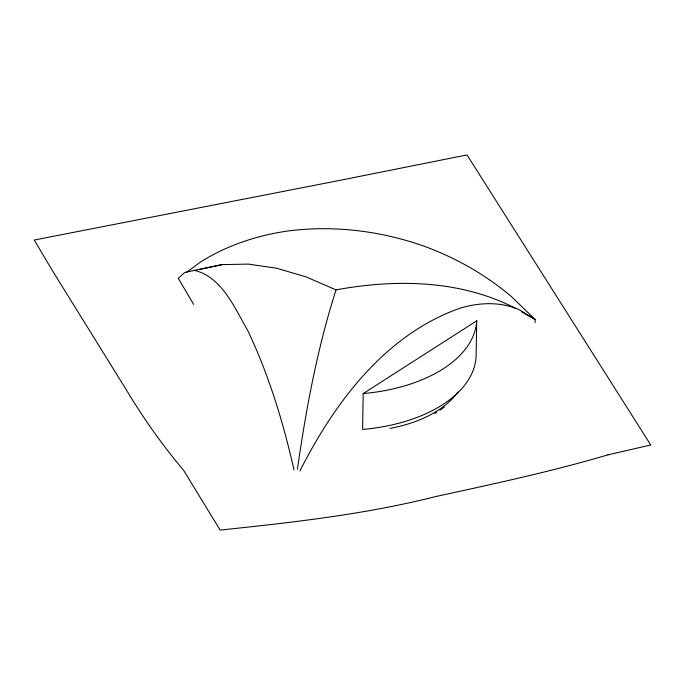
<?xml version="1.0" encoding="UTF-8"?>
<svg xmlns="http://www.w3.org/2000/svg" width="685" height="685" viewBox="0 0 685 685"><rect width="100%" height="100%" fill="white"/><g stroke="black" fill="none" stroke-linecap="round" stroke-linejoin="round"><path stroke-width="1.03" d="M363.196 393.567L476.709 320.837A137.291 77.645 0.9 0 1 363.196 393.567L362.605 429.452A137.291 77.645 0.9 0 0 476.109 356.722L476.709 320.794M297.401 469.234C306.135 408.68 317.318 348.22 336.035 289.875C395.879 278.855 461.073 279.882 516.01 308.61M299.876 471.04C334.451 402.652 385.407 334.383 460.286 308.096A238.457 127.607 -63.4 0 1 519.264 309.757L535.079 319.441L535.079 322.584M186.414 272.459L200.679 261.884A238.457 191.158 18.5 0 1 289.036 230.854C334.16 225.202 380.166 230.871 423.03 245.812A238.457 191.158 18.5 0 1 511.387 296.588L535.079 319.441L521.456 311.709M336.035 289.875L305.964 276.851L276.517 268.203L248.33 264.093L221.983 264.624L184.864 272.407L178.271 278.298L193.684 304.414M199.07 269.556L221.983 264.624M193.821 270.241C221.726 276.312 234.844 308.361 247.764 330.581C268.837 374.9 283.196 422.114 294.011 469.893M457.811 392.051A109.129 63.003 0 0 1 389.936 428.408M444.377 406.95A109.129 63.003 0 0 1 440.001 410.135M436.516 412.404A109.129 63.003 0 0 1 434.752 413.475M607.989 454.823C551.365 471.605 493.611 483.918 435.96 496.505C365.268 514.384 292.529 522.458 220.142 530.079L183.674 470.407A1308.761 662.121 -77.9 0 1 125.672 388.806L52.06 270.061L34.25 240.024L334.802 181.362L467.024 154.921L650.75 445.002L607.989 454.823"/></g></svg>
